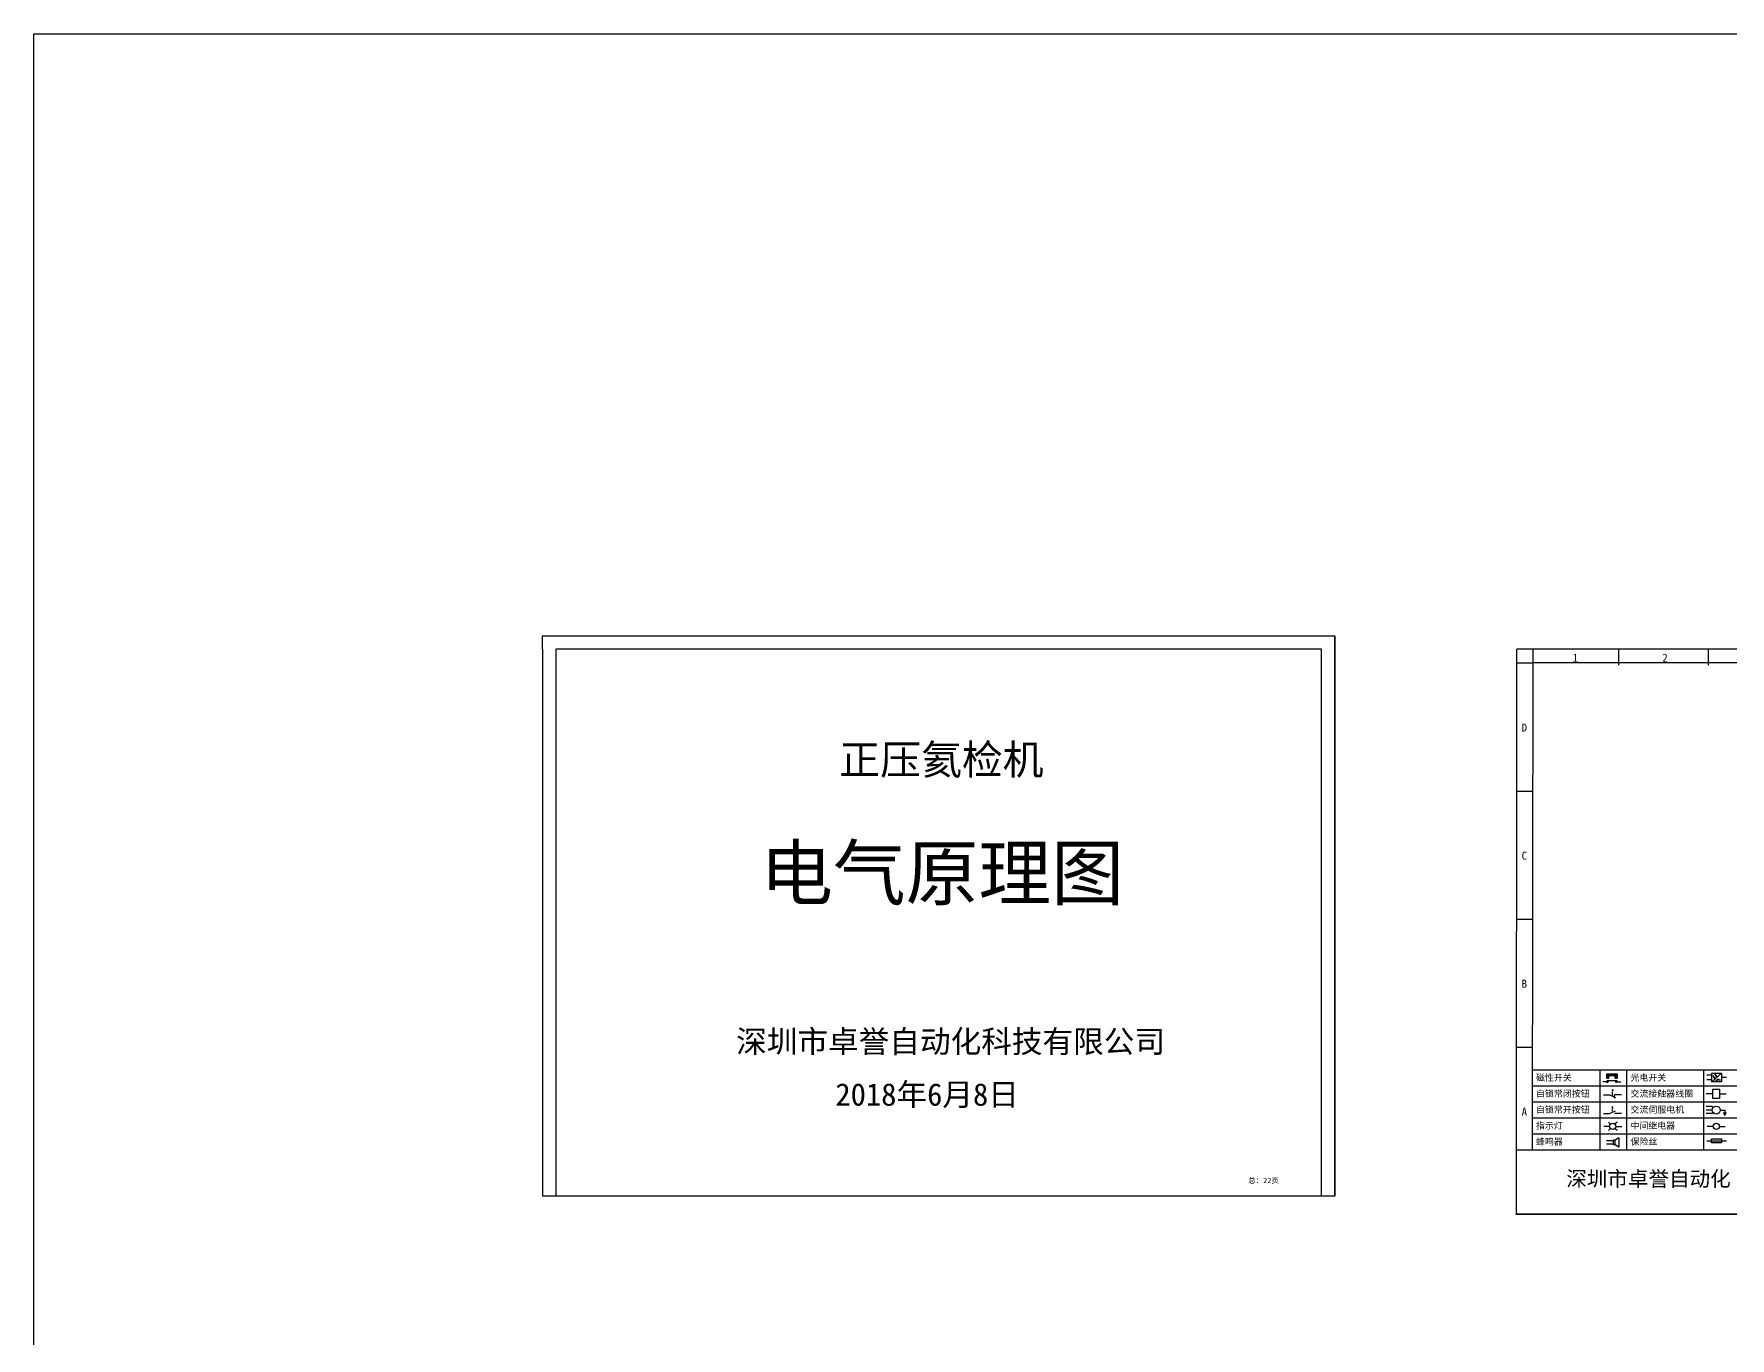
# Model space of a CAD drawing. Header units: millimetres. Extents: x 946 to 4507, y -1073 to 3239.
# Drawn here: x 946 to 1582, y 280 to 769 of the extents above; entities that cross this region are included whole.
import ezdxf

# ---------------------------------------------------------------- set-up
doc = ezdxf.new("R2010")
doc.units = ezdxf.units.MM
doc.layers.add('电气图内容', color=7, linetype='Continuous')
doc.styles.get("Standard").update_dxf_attribs({"font": ''})
doc.styles.add('汉字', font='')
doc.styles.get('Standard').set_extended_font_data('SimSun')
doc.styles.get('汉字').set_extended_font_data('新宋体')

# ---------------------------------------------------------------- blocks, each defined once
blk = doc.blocks.new('磁性开关')
at = {"linetype": 'ByBlock'}
h = blk.add_hatch(dxfattribs=at)
h.set_pattern_fill('ANSI31', color=256, scale=0.1, style=0)
h.paths.add_polyline_path([(-1907.69, -775.29), (-1910.88, -775.29), (-1910.88, -776.69), (-1910.25, -776.69), (-1910.25, -775.79), (-1908.31, -775.79), (-1908.31, -776.69), (-1907.69, -776.69)])
for p, q in [((-1910.91, -777.81), (-1912.09, -777.81)), ((-1910.88, -776.69), (-1910.88, -775.29)), ((-1910.88, -775.29), (-1907.69, -775.29)), ((-1910.88, -776.69), (-1910.25, -776.69)), ((-1910.88, -777.39), (-1907.69, -777.39)), ((-1910.25, -776.69), (-1910.25, -775.79)), ((-1910.25, -775.79), (-1908.31, -775.79)), ((-1908.31, -776.69), (-1908.31, -775.79)), ((-1908.31, -776.69), (-1907.69, -776.69)), ((-1907.69, -775.29), (-1907.69, -776.69)), ((-1907.66, -777.81), (-1906.48, -777.81))]:
    blk.add_line(p, q, dxfattribs=at)
for centre in [(-1910.68, -777.81), (-1907.88, -777.81)]:
    blk.add_circle(centre, 0.225, dxfattribs=at)
blk = doc.blocks.new('*U196')
at = {"linetype": 'ByBlock'}
for p, q in [((-1911.92, -782.07), (-1910.06, -782.07)), ((-1910.06, -782.07), (-1908.18, -782.88)), ((-1909.23, -780.45), (-1909.23, -780.67)), ((-1909.23, -780.45), (-1908.92, -780.84)), ((-1909.23, -780.84), (-1909.23, -781.05)), ((-1909.23, -781.23), (-1909.23, -781.44)), ((-1909.23, -781.61), (-1909.23, -781.83)), ((-1909.23, -782), (-1909.23, -782.21)), ((-1909.23, -782.38), (-1909.23, -782.43)), ((-1908.52, -783.07), (-1908.52, -782.07)), ((-1906.25, -782.07), (-1908.52, -782.07))]:
    blk.add_line(p, q, dxfattribs=at)
blk = doc.blocks.new('*U197')
at = {"linetype": 'ByBlock'}
for p, q in [((-1911.92, -792.89), (-1910.06, -792.89)), ((-1910.06, -792.89), (-1908.18, -792.08)), ((-1908.88, -791.17), (-1909.23, -790.71)), ((-1909.23, -790.71), (-1909.23, -790.92)), ((-1909.23, -791.09), (-1909.23, -791.31)), ((-1909.23, -791.48), (-1909.23, -791.69)), ((-1909.23, -791.86), (-1909.23, -792.08)), ((-1909.23, -792.25), (-1909.23, -792.47)), ((-1906.25, -792.89), (-1908.52, -792.89))]:
    blk.add_line(p, q, dxfattribs=at)
blk = doc.blocks.new('蜂鸣器')
at = {"linetype": 'ByBlock'}
for p, q in [((-1908.8, -796.48), (-1911.01, -796.48)), ((-1908.8, -797.46), (-1911.01, -797.46)), ((-1908.25, -796.26), (-1908.8, -796.26)), ((-1908.8, -797.68), (-1908.8, -796.26)), ((-1908.25, -797.68), (-1908.8, -797.68)), ((-1907.17, -795.53), (-1908.25, -796.26)), ((-1908.25, -797.68), (-1908.25, -796.26)), ((-1907.17, -798.41), (-1908.25, -797.68)), ((-1907.17, -795.53), (-1907.17, -798.41))]:
    blk.add_line(p, q, dxfattribs=at)
blk = doc.blocks.new('光电开关')
at = {"linetype": 'ByBlock'}
h = blk.add_hatch(dxfattribs=at)
h.set_pattern_fill('ANSI31', color=256, scale=0.01, style=0)
h.set_pattern_definition([(45, (0.172267, 0), (-0.0224506403, 0.0224506403), [])])
h.paths.add_polyline_path([(-1882.44, -776.34), (-1882.5, -775.91), (-1882.68, -776.07)])
h.paths.add_polyline_path([(-1882.44, -776.34), (-1882.68, -776.07), (-1882.86, -776.23)])
h.paths.add_polyline_path([(-1883.11, -776.45), (-1883.29, -776.61), (-1883.05, -776.88)])
h.paths.add_polyline_path([(-1883.29, -776.61), (-1883.47, -776.77), (-1883.05, -776.88)])
for p, q in [((-1884.01, -775.96), (-1885.56, -775.96)), ((-1884.01, -777.39), (-1885.56, -777.39)), ((-1880.91, -775.3), (-1884.01, -778.05)), ((-1883.75, -776.09), (-1883.05, -776.88)), ((-1883.11, -776.45), (-1883.47, -776.77)), ((-1883.05, -776.88), (-1883.47, -776.77)), ((-1883.14, -775.55), (-1882.44, -776.34)), ((-1883.05, -776.88), (-1883.11, -776.45)), ((-1882.5, -775.91), (-1882.86, -776.23)), ((-1882.44, -776.34), (-1882.86, -776.23)), ((-1882.78, -777.47), (-1882.23, -777.47)), ((-1882.44, -776.34), (-1882.5, -775.91)), ((-1882.23, -777.47), (-1882.23, -777.14)), ((-1882.23, -777.14), (-1881.78, -777.14)), ((-1881.78, -777.47), (-1881.78, -777.14)), ((-1881.23, -777.47), (-1881.78, -777.47)), ((-1879.37, -776.67), (-1880.91, -776.67))]:
    blk.add_line(p, q, dxfattribs=at)
blk.add_lwpolyline([(-1884.01, -775.3), (-1880.91, -775.3), (-1880.91, -778.05), (-1884.01, -778.05)], close=True, dxfattribs=at)
blk = doc.blocks.new('交流接触器线圈')
at = {"linetype": 'ByBlock'}
for p, q in [((-1880.82, -781.77), (-1882.87, -781.77)), ((-1878.72, -781.77), (-1876.67, -781.77))]:
    blk.add_line(p, q, dxfattribs=at)
blk.add_lwpolyline([(-1880.82, -780.28), (-1878.72, -780.28), (-1878.72, -783.26), (-1880.82, -783.26)], close=True, dxfattribs=at)
blk = doc.blocks.new('交流伺服电机')
at = {"linetype": 'ByBlock'}
for p, q in [((-1880.97, -785.75), (-1882.94, -785.75)), ((-1880.97, -786.85), (-1882.94, -786.85)), ((-1880.97, -787.94), (-1882.94, -787.94)), ((-1880.97, -785.75), (-1880.65, -786.03)), ((-1880.97, -787.94), (-1880.65, -787.67)), ((-1878.49, -786.85), (-1877.07, -786.85)), ((-1877.54, -787.72), (-1876.59, -787.72)), ((-1877.38, -788.01), (-1876.75, -788.01)), ((-1877.23, -788.29), (-1876.9, -788.29)), ((-1877.07, -786.85), (-1877.07, -787.72))]:
    blk.add_line(p, q, dxfattribs=at)
blk.add_circle((-1879.73, -786.85), 1.24, dxfattribs=at)
blk = doc.blocks.new('中间继电器')
at = {"linetype": 'ByBlock'}
for p, q in [((-1880.72, -791.92), (-1882.54, -791.92)), ((-1878.74, -791.92), (-1876.92, -791.92))]:
    blk.add_line(p, q, dxfattribs=at)
blk.add_circle((-1879.73, -791.92), 0.992, dxfattribs=at)
blk = doc.blocks.new('保险丝')
at = {"linetype": 'ByBlock'}
blk.add_line((-1882.72, -796.49), (-1876.55, -796.49), dxfattribs=at)
blk.add_lwpolyline([(-1881.2, -795.86), (-1878.06, -795.86), (-1878.06, -797.12), (-1881.2, -797.12)], close=True, dxfattribs=at)
blk = doc.blocks.new('指示灯')
at = {"linetype": 'ByBlock'}
for p, q in [((-1854.25, -776.92), (-1856.06, -776.92)), ((-1854.62, -775.59), (-1853.97, -776.23)), ((-1854.62, -778.25), (-1853.97, -777.61)), ((-1851.9, -775.59), (-1852.54, -776.23)), ((-1851.9, -778.25), (-1852.54, -777.61)), ((-1852.26, -776.92), (-1850.45, -776.92))]:
    blk.add_line(p, q, dxfattribs=at)
blk.add_circle((-1853.26, -776.92), 0.992, dxfattribs=at)

msp = doc.modelspace()

# ---------------------------------------------------------------- linework, layer by layer
at = {"linetype": 'ByBlock'}
for p, q in [((1136.703, 543.691), (1433.703, 543.691)), ((1136.703, 538.691), (1136.703, 543.691)), ((1433.703, 543.691), (1433.703, 333.691)), ((1433.703, 333.691), (1433.703, 543.691)), ((1136.703, 538.691), (1136.703, 353.691)), ((1141.703, 538.691), (1141.703, 333.691)), ((1501.922, 538.714), (1501.735, 326.986)), ((1729.894, 538.693), (1501.992, 538.746)), ((1507.983, 538.491), (1507.735, 350.986)), ((1728.732, 533.443), (1507.827, 533.573)), ((1136.703, 353.691), (1136.703, 333.691)), ((1433.703, 333.691), (1136.703, 333.691)), ((1729.735, 326.986), (1501.647, 326.945)), ((1501.647, 326.945), (1729.735, 326.986))]:
    msp.add_line(p, q, dxfattribs=at)
at = {"color": 0, "lineweight": -2}
msp.add_lwpolyline([(945.997, 769.276), (4506.512, 769.276), (4506.512, -1073.067), (945.997, -1073.067)], close=True, dxfattribs=at)
at = {"linetype": 'ByBlock'}
for points in [[(1428.703, 538.691), (1141.703, 538.691)], [(1428.703, 333.691), (1428.703, 538.691)], [(1540.294, 532.693), (1540.294, 538.693)], [(1573.894, 532.693), (1573.894, 538.693)], [(1507.735, 533.386), (1501.735, 533.386)], [(1507.735, 485.386), (1501.735, 485.386)], [(1507.735, 437.386), (1501.735, 437.386)], [(1507.735, 389.386), (1501.735, 389.386)], [(1507.735, 380.986), (1723.735, 380.986)], [(1533.168, 380.986), (1533.168, 350.986)], [(1543.167, 380.986), (1543.167, 350.986)], [(1572.008, 380.986), (1572.008, 350.986)], [(1507.735, 374.986), (1723.735, 374.986)], [(1507.735, 368.986), (1723.735, 368.986)], [(1507.735, 362.986), (1723.735, 362.986)], [(1507.735, 356.986), (1723.735, 356.986)], [(1501.735, 350.986), (1729.735, 350.986)]]:
    msp.add_lwpolyline(points, dxfattribs=at)

# ---------------------------------------------------------------- block references
at = {"linetype": 'ByBlock', "xscale": 1.2, "yscale": 1.2, "zscale": 1.2}
for name, p in [('磁性开关', (3828.788, 1309.895)), ('光电开关', (3835.86, 1310.144)), ('光电开关', (3835.86, 1310.144)), ('*U196', (3828.788, 1310.144)), ('交流接触器线圈', (3832.452, 1310.144)), ('*U197', (3828.788, 1316.144)), ('交流伺服电机', (3832.452, 1310.144)), ('指示灯', (3761.845, 1292.144)), ('中间继电器', (3832.452, 1310.144)), ('蜂鸣器', (3828.788, 1310.144)), ('保险丝', (3832.452, 1310.144))]:
    msp.add_blockref(name, p, dxfattribs=at)

# ---------------------------------------------------------------- texts
at = {"linetype": 'ByBlock', "char_height": 3, "attachment_point": 1}
for s, insert, width in [('{\\fKaiTi_GB2312|b0|i0|c134|p0;1}', (1522.947, 536.979), 14.10204), ('{\\fKaiTi_GB2312|b0|i0|c134|p0;2}', (1556.547, 536.979), 14.10204), ('{\\fKaiTi_GB2312|b0|i0|c134|p0;D}', (1503.784, 510.791), 6), ('{\\fKaiTi_GB2312|b0|i0|c134|p0;C}', (1503.784, 462.791), 6), ('{\\fKaiTi_GB2312|b0|i0|c134|p0;B}', (1503.784, 414.791), 6), ('{\\fKaiTi_GB2312|b0|i0|c134|p0;A}', (1503.784, 366.791), 6)]:
    msp.add_mtext(s, dxfattribs=dict(at, insert=insert, width=width))
at = {"color": 3, "lineweight": 211, "insert": (1218.287, 464.85), "char_height": 20, "width": 931.67889, "attachment_point": 1}
msp.add_mtext('{\\C256;电气原理图}', dxfattribs=at)
at = {"char_height": 2.4, "attachment_point": 1, "style": '汉字'}
for s, insert in [('{\\fKaiTi_GB2312|b0|i0|c134|p49;磁性开关}', (1509.159, 379.309)), ('{\\fKaiTi_GB2312|b0|i0|c134|p49;光电开关}', (1544.591, 379.309)), ('{\\fKaiTi_GB2312|b0|i0|c134|p49;自锁常闭按钮}', (1509.159, 373.309)), ('{\\fKaiTi_GB2312|b0|i0|c134|p49;交流接触器线圈}', (1544.591, 373.309)), ('{\\fKaiTi_GB2312|b0|i0|c134|p49;自锁常开按钮}', (1509.159, 367.309)), ('{\\fKaiTi_GB2312|b0|i0|c134|p49;交流伺服电机}', (1544.591, 367.309)), ('{\\fKaiTi_GB2312|b0|i0|c134|p49;指示灯}', (1509.159, 361.309)), ('{\\fKaiTi_GB2312|b0|i0|c134|p49;中间继电器}', (1544.591, 361.309)), ('{\\fKaiTi_GB2312|b0|i0|c134|p49;蜂鸣器}', (1509.159, 355.309)), ('{\\fKaiTi_GB2312|b0|i0|c134|p49;保险丝}', (1544.591, 355.309))]:
    msp.add_mtext(s, dxfattribs=dict(at, insert=insert))
at = {"color": 0, "lineweight": -2, "attachment_point": 1}
for s, insert, char_height, width in [('深圳市卓誉自动化', (1520.547, 343.031), 5.6477, 115.3366), ('总：22页', (1401.282, 340.566), 2, 26.30292)]:
    msp.add_mtext(s, dxfattribs=dict(at, insert=insert, char_height=char_height, width=width))
at = {"layer": '电气图内容', "color": 7, "attachment_point": 1}
for s, insert, char_height in [('正压氦检机', (1247.975, 502.904), 11.2266), ('{\\C256;深圳市卓誉自动化科技有限公司}', (1209.3, 395.86), 8.41995), ('{\\fKaiTi_GB2312|b0|i0|c134|p49;\\C256;2018\\fSimSun|b0|i0|c134|p2;年\\fKaiTi_GB2312|b0|i0|c134|p49;6\\fSimSun|b0|i0|c134|p2;月\\fKaiTi_GB2312|b0|i0|c134|p49;8\\fSimSun|b0|i0|c134|p2;日}', (1246.489, 375.999), 8.41995)]:
    msp.add_mtext(s, dxfattribs=dict(at, insert=insert, char_height=char_height))

doc.saveas('drawing.dxf')
